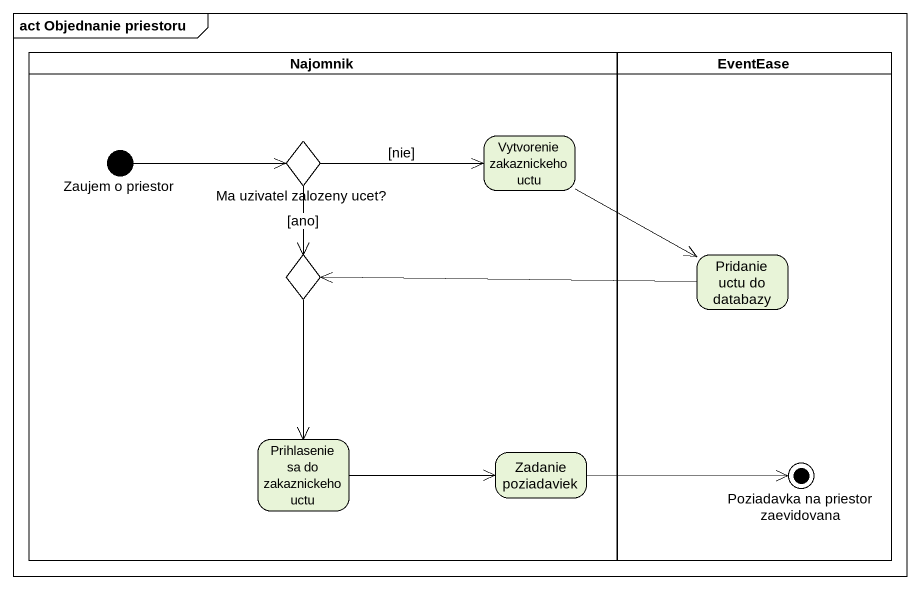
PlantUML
@startuml
mainframe act Objednanie priestoru
hide empty description
state Najomnik <<partition>> {
  state "Zaujem o priestor" as Zaujem_o_priestor <<start>>
  state "Ma uzivatel zalozeny ucet?" as Ma_uzivatel_zalozeny_ucet <<choice>>
  state "Vytvorenie zakaznickeho uctu" as Vytvorenie_zakaznickeho_uctu
  state choice1 <<choice>>
  state "Prihlasenie sa do zakaznickeho uctu" as Prihlasenie_sa_do
  state "Zadanie poziadaviek" as Zadanie_poziadaviek
}
state EventEase <<partition>> {
  state "Pridanie uctu do databazy" as Pridanie_uctu_do_databazy
  state "Poziadavka na priestor zaevidovana" as Poziadavka_na_priestor <<end>>
}
Zaujem_o_priestor -right-> Ma_uzivatel_zalozeny_ucet
Ma_uzivatel_zalozeny_ucet -right-> Vytvorenie_zakaznickeho_uctu : [nie]
Ma_uzivatel_zalozeny_ucet --> choice1 : [ano]
Vytvorenie_zakaznickeho_uctu -right-> Pridanie_uctu_do_databazy
choice1 --> Prihlasenie_sa_do
Pridanie_uctu_do_databazy -left-> choice1
Prihlasenie_sa_do -right-> Zadanie_poziadaviek
Zadanie_poziadaviek -right-> Poziadavka_na_priestor
@enduml
